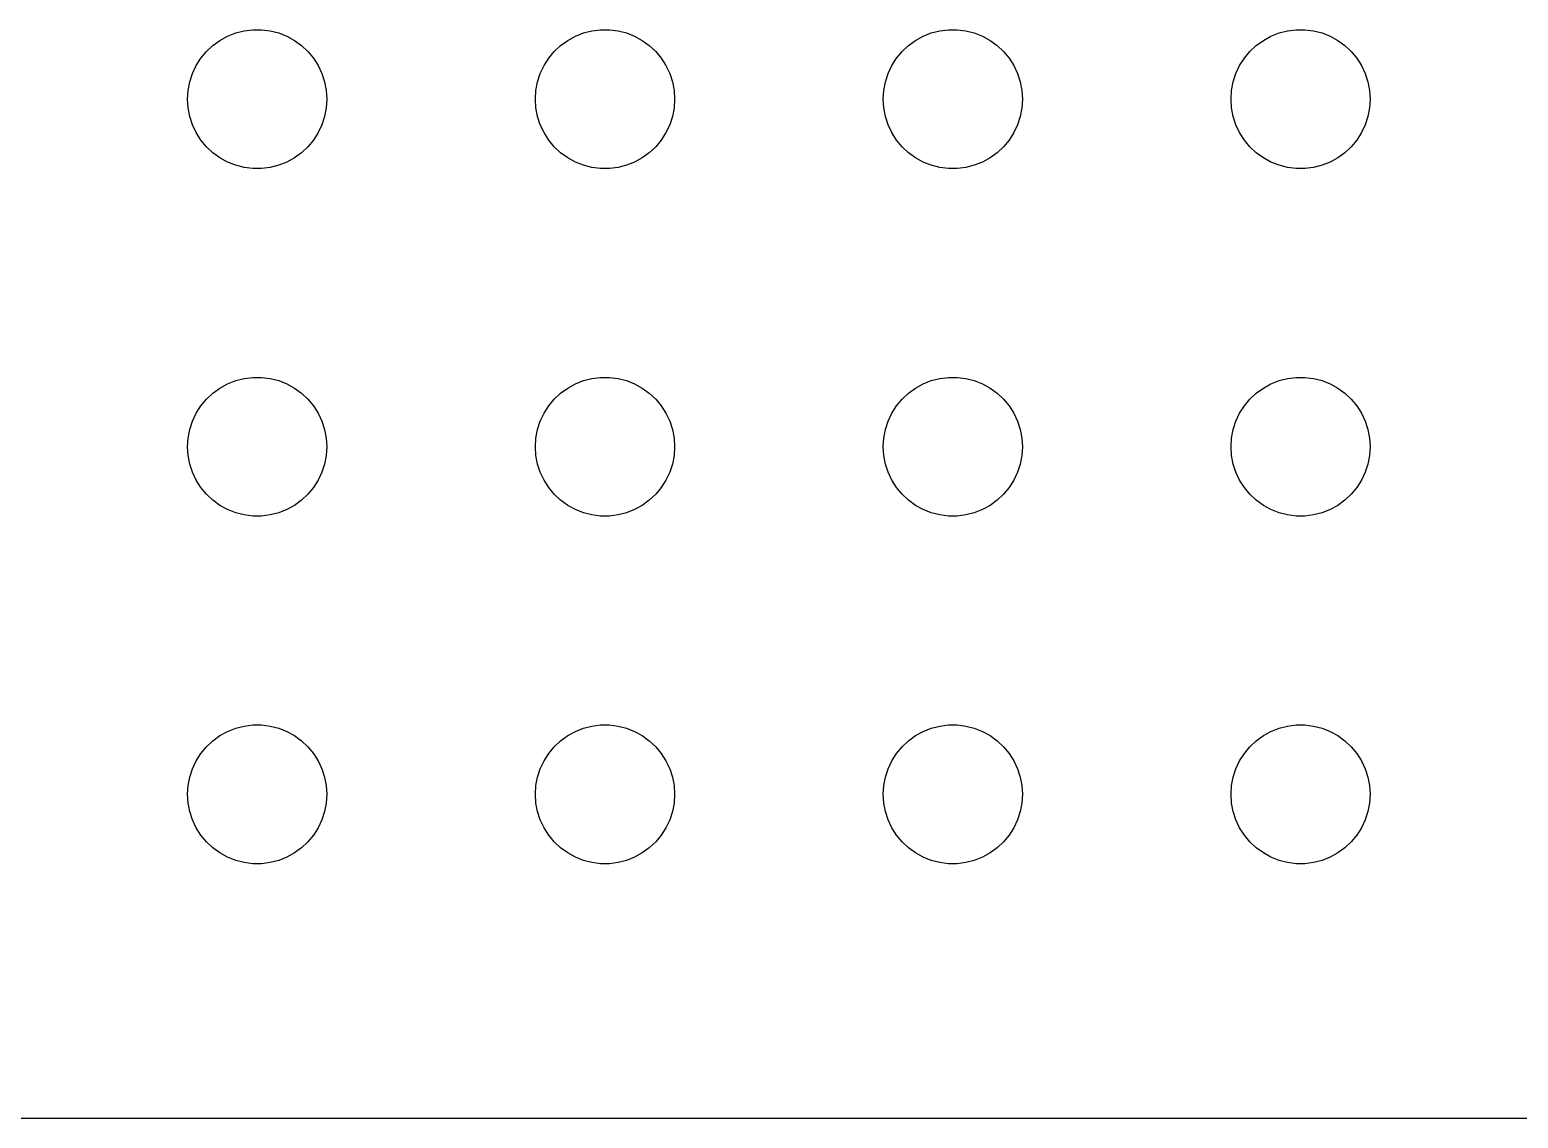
# Model space of a CAD drawing. Header units: metres. Extents: x -134 to 134, y 290 to 736.
# Drawn here: x -102.4 to -70.31, y 404.01 to 427.5 of the extents above; entities that cross this region are included whole.
import ezdxf

# ---------------------------------------------------------------- set-up
doc = ezdxf.new("R2010")
doc.units = ezdxf.units.M

msp = doc.modelspace()

# ---------------------------------------------------------------- linework, layer by layer
for p, q in [((-98.4561, 427.156), (-98.3037, 427.266)), ((-98.3037, 427.266), (-98.1387, 427.357)), ((-98.1387, 427.357), (-97.9635, 427.427)), ((-97.9635, 427.427), (-97.7811, 427.473)), ((-97.7811, 427.473), (-97.5942, 427.497)), ((-97.5942, 427.497), (-97.4058, 427.497)), ((-97.4058, 427.497), (-97.2189, 427.473)), ((-97.2189, 427.473), (-97.0365, 427.427)), ((-97.0365, 427.427), (-96.8613, 427.357)), ((-96.8613, 427.357), (-96.6963, 427.266)), ((-96.6963, 427.266), (-96.5439, 427.156)), ((-90.9561, 427.156), (-90.8037, 427.266)), ((-90.8037, 427.266), (-90.6387, 427.357)), ((-90.6387, 427.357), (-90.4635, 427.427)), ((-90.4635, 427.427), (-90.2811, 427.473)), ((-90.2811, 427.473), (-90.0942, 427.497)), ((-90.0942, 427.497), (-89.9058, 427.497)), ((-89.9058, 427.497), (-89.7189, 427.473)), ((-89.7189, 427.473), (-89.5365, 427.427)), ((-89.5365, 427.427), (-89.3613, 427.357)), ((-89.3613, 427.357), (-89.1963, 427.266)), ((-89.1963, 427.266), (-89.0439, 427.156)), ((-83.4561, 427.156), (-83.3037, 427.266)), ((-83.3037, 427.266), (-83.1387, 427.357)), ((-83.1387, 427.357), (-82.9635, 427.427)), ((-82.9635, 427.427), (-82.7811, 427.473)), ((-82.7811, 427.473), (-82.5942, 427.497)), ((-82.5942, 427.497), (-82.4058, 427.497)), ((-82.4058, 427.497), (-82.2189, 427.473)), ((-82.2189, 427.473), (-82.0365, 427.427)), ((-82.0365, 427.427), (-81.8613, 427.357)), ((-81.8613, 427.357), (-81.6963, 427.266)), ((-81.6963, 427.266), (-81.5439, 427.156)), ((-75.9561, 427.156), (-75.8037, 427.266)), ((-75.8037, 427.266), (-75.6387, 427.357)), ((-75.6387, 427.357), (-75.4635, 427.427)), ((-75.4635, 427.427), (-75.2811, 427.473)), ((-75.2811, 427.473), (-75.0942, 427.497)), ((-75.0942, 427.497), (-74.9058, 427.497)), ((-74.9058, 427.497), (-74.7189, 427.473)), ((-74.7189, 427.473), (-74.5365, 427.427)), ((-74.5365, 427.427), (-74.3613, 427.357)), ((-74.3613, 427.357), (-74.1963, 427.266)), ((-74.1963, 427.266), (-74.0439, 427.156)), ((-98.8145, 426.723), (-98.7135, 426.882)), ((-98.7135, 426.882), (-98.5934, 427.027)), ((-98.5934, 427.027), (-98.4561, 427.156)), ((-96.5439, 427.156), (-96.4065, 427.027)), ((-96.4065, 427.027), (-96.2865, 426.882)), ((-96.2865, 426.882), (-96.1855, 426.723)), ((-91.3145, 426.723), (-91.2135, 426.882)), ((-91.2135, 426.882), (-91.0934, 427.027)), ((-91.0934, 427.027), (-90.9561, 427.156)), ((-89.0439, 427.156), (-88.9065, 427.027)), ((-88.9065, 427.027), (-88.7865, 426.882)), ((-88.7865, 426.882), (-88.6855, 426.723)), ((-83.8145, 426.723), (-83.7135, 426.882)), ((-83.7135, 426.882), (-83.5934, 427.027)), ((-83.5934, 427.027), (-83.4561, 427.156)), ((-81.5439, 427.156), (-81.4065, 427.027)), ((-81.4065, 427.027), (-81.2865, 426.882)), ((-81.2865, 426.882), (-81.1855, 426.723)), ((-76.3145, 426.723), (-76.2135, 426.882)), ((-76.2135, 426.882), (-76.0934, 427.027)), ((-76.0934, 427.027), (-75.9561, 427.156)), ((-74.0439, 427.156), (-73.9065, 427.027)), ((-73.9065, 427.027), (-73.7865, 426.882)), ((-73.7865, 426.882), (-73.6855, 426.723)), ((-98.8947, 426.552), (-98.8145, 426.723)), ((-96.1855, 426.723), (-96.1053, 426.552)), ((-91.3947, 426.552), (-91.3145, 426.723)), ((-88.6855, 426.723), (-88.6053, 426.552)), ((-83.8947, 426.552), (-83.8145, 426.723)), ((-81.1855, 426.723), (-81.1053, 426.552)), ((-76.3947, 426.552), (-76.3145, 426.723)), ((-73.6855, 426.723), (-73.6053, 426.552)), ((-98.9882, 426.188), (-98.9529, 426.373)), ((-98.9529, 426.373), (-98.8947, 426.552)), ((-96.1053, 426.552), (-96.0471, 426.373)), ((-96.0471, 426.373), (-96.0118, 426.188)), ((-91.4882, 426.188), (-91.4529, 426.373)), ((-91.4529, 426.373), (-91.3947, 426.552)), ((-88.6053, 426.552), (-88.5471, 426.373)), ((-88.5471, 426.373), (-88.5118, 426.188)), ((-83.9882, 426.188), (-83.9529, 426.373)), ((-83.9529, 426.373), (-83.8947, 426.552)), ((-81.1053, 426.552), (-81.0471, 426.373)), ((-81.0471, 426.373), (-81.0118, 426.188)), ((-76.4882, 426.188), (-76.4529, 426.373)), ((-76.4529, 426.373), (-76.3947, 426.552)), ((-73.6053, 426.552), (-73.5471, 426.373)), ((-73.5471, 426.373), (-73.5118, 426.188)), ((-99, 426), (-98.9882, 426.188)), ((-98.9882, 425.812), (-99, 426)), ((-96.0118, 426.188), (-96, 426)), ((-96, 426), (-96.0118, 425.812)), ((-91.5, 426), (-91.4882, 426.188)), ((-91.4882, 425.812), (-91.5, 426)), ((-88.5118, 426.188), (-88.5, 426)), ((-88.5, 426), (-88.5118, 425.812)), ((-84, 426), (-83.9882, 426.188)), ((-83.9882, 425.812), (-84, 426)), ((-81.0118, 426.188), (-81, 426)), ((-81, 426), (-81.0118, 425.812)), ((-76.5, 426), (-76.4882, 426.188)), ((-76.4882, 425.812), (-76.5, 426)), ((-73.5118, 426.188), (-73.5, 426)), ((-73.5, 426), (-73.5118, 425.812)), ((-98.9529, 425.627), (-98.9882, 425.812)), ((-98.8947, 425.448), (-98.9529, 425.627)), ((-96.0471, 425.627), (-96.1053, 425.448)), ((-96.0118, 425.812), (-96.0471, 425.627)), ((-91.4529, 425.627), (-91.4882, 425.812)), ((-91.3947, 425.448), (-91.4529, 425.627)), ((-88.5471, 425.627), (-88.6053, 425.448)), ((-88.5118, 425.812), (-88.5471, 425.627)), ((-83.9529, 425.627), (-83.9882, 425.812)), ((-83.8947, 425.448), (-83.9529, 425.627)), ((-81.0471, 425.627), (-81.1053, 425.448)), ((-81.0118, 425.812), (-81.0471, 425.627)), ((-76.4529, 425.627), (-76.4882, 425.812)), ((-76.3947, 425.448), (-76.4529, 425.627)), ((-73.5471, 425.627), (-73.6053, 425.448)), ((-73.5118, 425.812), (-73.5471, 425.627)), ((-98.8145, 425.277), (-98.8947, 425.448)), ((-98.7135, 425.118), (-98.8145, 425.277)), ((-96.1855, 425.277), (-96.2865, 425.118)), ((-96.1053, 425.448), (-96.1855, 425.277)), ((-91.3145, 425.277), (-91.3947, 425.448)), ((-91.2135, 425.118), (-91.3145, 425.277)), ((-88.6855, 425.277), (-88.7865, 425.118)), ((-88.6053, 425.448), (-88.6855, 425.277)), ((-83.8145, 425.277), (-83.8947, 425.448)), ((-83.7135, 425.118), (-83.8145, 425.277)), ((-81.1855, 425.277), (-81.2865, 425.118)), ((-81.1053, 425.448), (-81.1855, 425.277)), ((-76.3145, 425.277), (-76.3947, 425.448)), ((-76.2135, 425.118), (-76.3145, 425.277)), ((-73.6855, 425.277), (-73.7865, 425.118)), ((-73.6053, 425.448), (-73.6855, 425.277)), ((-98.5934, 424.973), (-98.7135, 425.118)), ((-98.4561, 424.844), (-98.5934, 424.973)), ((-96.4065, 424.973), (-96.5439, 424.844)), ((-96.2865, 425.118), (-96.4065, 424.973)), ((-91.0934, 424.973), (-91.2135, 425.118)), ((-90.9561, 424.844), (-91.0934, 424.973)), ((-88.9065, 424.973), (-89.0439, 424.844)), ((-88.7865, 425.118), (-88.9065, 424.973)), ((-83.5934, 424.973), (-83.7135, 425.118)), ((-83.4561, 424.844), (-83.5934, 424.973)), ((-81.4065, 424.973), (-81.5439, 424.844)), ((-81.2865, 425.118), (-81.4065, 424.973)), ((-76.0934, 424.973), (-76.2135, 425.118)), ((-75.9561, 424.844), (-76.0934, 424.973)), ((-73.9065, 424.973), (-74.0439, 424.844)), ((-73.7865, 425.118), (-73.9065, 424.973)), ((-98.3037, 424.734), (-98.4561, 424.844)), ((-98.1387, 424.643), (-98.3037, 424.734)), ((-97.9635, 424.573), (-98.1387, 424.643)), ((-96.8613, 424.643), (-97.0365, 424.573)), ((-96.6963, 424.734), (-96.8613, 424.643)), ((-96.5439, 424.844), (-96.6963, 424.734)), ((-90.8037, 424.734), (-90.9561, 424.844)), ((-90.6387, 424.643), (-90.8037, 424.734)), ((-90.4635, 424.573), (-90.6387, 424.643)), ((-89.3613, 424.643), (-89.5365, 424.573)), ((-89.1963, 424.734), (-89.3613, 424.643)), ((-89.0439, 424.844), (-89.1963, 424.734)), ((-83.3037, 424.734), (-83.4561, 424.844)), ((-83.1387, 424.643), (-83.3037, 424.734)), ((-82.9635, 424.573), (-83.1387, 424.643)), ((-81.8613, 424.643), (-82.0365, 424.573)), ((-81.6963, 424.734), (-81.8613, 424.643)), ((-81.5439, 424.844), (-81.6963, 424.734)), ((-75.8037, 424.734), (-75.9561, 424.844)), ((-75.6387, 424.643), (-75.8037, 424.734)), ((-75.4635, 424.573), (-75.6387, 424.643)), ((-74.3613, 424.643), (-74.5365, 424.573)), ((-74.1963, 424.734), (-74.3613, 424.643)), ((-74.0439, 424.844), (-74.1963, 424.734)), ((-97.7811, 424.527), (-97.9635, 424.573)), ((-97.5942, 424.503), (-97.7811, 424.527)), ((-97.4058, 424.503), (-97.5942, 424.503)), ((-97.2189, 424.527), (-97.4058, 424.503)), ((-97.0365, 424.573), (-97.2189, 424.527)), ((-90.2811, 424.527), (-90.4635, 424.573)), ((-90.0942, 424.503), (-90.2811, 424.527)), ((-89.9058, 424.503), (-90.0942, 424.503)), ((-89.7189, 424.527), (-89.9058, 424.503)), ((-89.5365, 424.573), (-89.7189, 424.527)), ((-82.7811, 424.527), (-82.9635, 424.573)), ((-82.5942, 424.503), (-82.7811, 424.527)), ((-82.4058, 424.503), (-82.5942, 424.503)), ((-82.2189, 424.527), (-82.4058, 424.503)), ((-82.0365, 424.573), (-82.2189, 424.527)), ((-75.2811, 424.527), (-75.4635, 424.573)), ((-75.0942, 424.503), (-75.2811, 424.527)), ((-74.9058, 424.503), (-75.0942, 424.503)), ((-74.7189, 424.527), (-74.9058, 424.503)), ((-74.5365, 424.573), (-74.7189, 424.527)), ((-98.3037, 419.766), (-98.1387, 419.857)), ((-98.1387, 419.857), (-97.9635, 419.927)), ((-97.9635, 419.927), (-97.7811, 419.973)), ((-97.7811, 419.973), (-97.5942, 419.997)), ((-97.5942, 419.997), (-97.4058, 419.997)), ((-97.4058, 419.997), (-97.2189, 419.973)), ((-97.2189, 419.973), (-97.0365, 419.927)), ((-97.0365, 419.927), (-96.8613, 419.857)), ((-96.8613, 419.857), (-96.6963, 419.766)), ((-90.8037, 419.766), (-90.6387, 419.857)), ((-90.6387, 419.857), (-90.4635, 419.927)), ((-90.4635, 419.927), (-90.2811, 419.973)), ((-90.2811, 419.973), (-90.0942, 419.997)), ((-90.0942, 419.997), (-89.9058, 419.997)), ((-89.9058, 419.997), (-89.7189, 419.973)), ((-89.7189, 419.973), (-89.5365, 419.927)), ((-89.5365, 419.927), (-89.3613, 419.857)), ((-89.3613, 419.857), (-89.1963, 419.766)), ((-83.3037, 419.766), (-83.1387, 419.857)), ((-83.1387, 419.857), (-82.9635, 419.927)), ((-82.9635, 419.927), (-82.7811, 419.973)), ((-82.7811, 419.973), (-82.5942, 419.997)), ((-82.5942, 419.997), (-82.4058, 419.997)), ((-82.4058, 419.997), (-82.2189, 419.973)), ((-82.2189, 419.973), (-82.0365, 419.927)), ((-82.0365, 419.927), (-81.8613, 419.857)), ((-81.8613, 419.857), (-81.6963, 419.766)), ((-75.8037, 419.766), (-75.6387, 419.857)), ((-75.6387, 419.857), (-75.4635, 419.927)), ((-75.4635, 419.927), (-75.2811, 419.973)), ((-75.2811, 419.973), (-75.0942, 419.997)), ((-75.0942, 419.997), (-74.9058, 419.997)), ((-74.9058, 419.997), (-74.7189, 419.973)), ((-74.7189, 419.973), (-74.5365, 419.927)), ((-74.5365, 419.927), (-74.3613, 419.857)), ((-74.3613, 419.857), (-74.1963, 419.766)), ((-98.7135, 419.382), (-98.5934, 419.527)), ((-98.5934, 419.527), (-98.4561, 419.656)), ((-98.4561, 419.656), (-98.3037, 419.766)), ((-96.6963, 419.766), (-96.5439, 419.656)), ((-96.5439, 419.656), (-96.4065, 419.527)), ((-96.4065, 419.527), (-96.2865, 419.382)), ((-91.2135, 419.382), (-91.0934, 419.527)), ((-91.0934, 419.527), (-90.9561, 419.656)), ((-90.9561, 419.656), (-90.8037, 419.766)), ((-89.1963, 419.766), (-89.0439, 419.656)), ((-89.0439, 419.656), (-88.9065, 419.527)), ((-88.9065, 419.527), (-88.7865, 419.382)), ((-83.7135, 419.382), (-83.5934, 419.527)), ((-83.5934, 419.527), (-83.4561, 419.656)), ((-83.4561, 419.656), (-83.3037, 419.766)), ((-81.6963, 419.766), (-81.5439, 419.656)), ((-81.5439, 419.656), (-81.4065, 419.527)), ((-81.4065, 419.527), (-81.2865, 419.382)), ((-76.2135, 419.382), (-76.0934, 419.527)), ((-76.0934, 419.527), (-75.9561, 419.656)), ((-75.9561, 419.656), (-75.8037, 419.766)), ((-74.1963, 419.766), (-74.0439, 419.656)), ((-74.0439, 419.656), (-73.9065, 419.527)), ((-73.9065, 419.527), (-73.7865, 419.382)), ((-98.8947, 419.052), (-98.8145, 419.223)), ((-98.8145, 419.223), (-98.7135, 419.382)), ((-96.2865, 419.382), (-96.1855, 419.223)), ((-96.1855, 419.223), (-96.1053, 419.052)), ((-91.3947, 419.052), (-91.3145, 419.223)), ((-91.3145, 419.223), (-91.2135, 419.382)), ((-88.7865, 419.382), (-88.6855, 419.223)), ((-88.6855, 419.223), (-88.6053, 419.052)), ((-83.8947, 419.052), (-83.8145, 419.223)), ((-83.8145, 419.223), (-83.7135, 419.382)), ((-81.2865, 419.382), (-81.1855, 419.223)), ((-81.1855, 419.223), (-81.1053, 419.052)), ((-76.3947, 419.052), (-76.3145, 419.223)), ((-76.3145, 419.223), (-76.2135, 419.382)), ((-73.7865, 419.382), (-73.6855, 419.223)), ((-73.6855, 419.223), (-73.6053, 419.052)), ((-98.9882, 418.688), (-98.9529, 418.873)), ((-98.9529, 418.873), (-98.8947, 419.052)), ((-96.1053, 419.052), (-96.0471, 418.873)), ((-96.0471, 418.873), (-96.0118, 418.688)), ((-91.4882, 418.688), (-91.4529, 418.873)), ((-91.4529, 418.873), (-91.3947, 419.052)), ((-88.6053, 419.052), (-88.5471, 418.873)), ((-88.5471, 418.873), (-88.5118, 418.688)), ((-83.9882, 418.688), (-83.9529, 418.873)), ((-83.9529, 418.873), (-83.8947, 419.052)), ((-81.1053, 419.052), (-81.0471, 418.873)), ((-81.0471, 418.873), (-81.0118, 418.688)), ((-76.4882, 418.688), (-76.4529, 418.873)), ((-76.4529, 418.873), (-76.3947, 419.052)), ((-73.6053, 419.052), (-73.5471, 418.873)), ((-73.5471, 418.873), (-73.5118, 418.688)), ((-99, 418.5), (-98.9882, 418.688)), ((-96.0118, 418.688), (-96, 418.5)), ((-91.5, 418.5), (-91.4882, 418.688)), ((-88.5118, 418.688), (-88.5, 418.5)), ((-84, 418.5), (-83.9882, 418.688)), ((-81.0118, 418.688), (-81, 418.5)), ((-76.5, 418.5), (-76.4882, 418.688)), ((-73.5118, 418.688), (-73.5, 418.5)), ((-98.9882, 418.312), (-99, 418.5)), ((-98.9529, 418.127), (-98.9882, 418.312)), ((-96.0118, 418.312), (-96.0471, 418.127)), ((-96, 418.5), (-96.0118, 418.312)), ((-91.4882, 418.312), (-91.5, 418.5)), ((-91.4529, 418.127), (-91.4882, 418.312)), ((-88.5118, 418.312), (-88.5471, 418.127)), ((-88.5, 418.5), (-88.5118, 418.312)), ((-83.9882, 418.312), (-84, 418.5)), ((-83.9529, 418.127), (-83.9882, 418.312)), ((-81.0118, 418.312), (-81.0471, 418.127)), ((-81, 418.5), (-81.0118, 418.312)), ((-76.4882, 418.312), (-76.5, 418.5)), ((-76.4529, 418.127), (-76.4882, 418.312)), ((-73.5118, 418.312), (-73.5471, 418.127)), ((-73.5, 418.5), (-73.5118, 418.312)), ((-98.8947, 417.948), (-98.9529, 418.127)), ((-98.8145, 417.777), (-98.8947, 417.948)), ((-96.1053, 417.948), (-96.1855, 417.777)), ((-96.0471, 418.127), (-96.1053, 417.948)), ((-91.3947, 417.948), (-91.4529, 418.127)), ((-91.3145, 417.777), (-91.3947, 417.948)), ((-88.6053, 417.948), (-88.6855, 417.777)), ((-88.5471, 418.127), (-88.6053, 417.948)), ((-83.8947, 417.948), (-83.9529, 418.127)), ((-83.8145, 417.777), (-83.8947, 417.948)), ((-81.1053, 417.948), (-81.1855, 417.777)), ((-81.0471, 418.127), (-81.1053, 417.948)), ((-76.3947, 417.948), (-76.4529, 418.127)), ((-76.3145, 417.777), (-76.3947, 417.948)), ((-73.6053, 417.948), (-73.6855, 417.777)), ((-73.5471, 418.127), (-73.6053, 417.948)), ((-98.7135, 417.618), (-98.8145, 417.777)), ((-98.5934, 417.473), (-98.7135, 417.618)), ((-96.2865, 417.618), (-96.4065, 417.473)), ((-96.1855, 417.777), (-96.2865, 417.618)), ((-91.2135, 417.618), (-91.3145, 417.777)), ((-91.0934, 417.473), (-91.2135, 417.618)), ((-88.7865, 417.618), (-88.9065, 417.473)), ((-88.6855, 417.777), (-88.7865, 417.618)), ((-83.7135, 417.618), (-83.8145, 417.777)), ((-83.5934, 417.473), (-83.7135, 417.618)), ((-81.2865, 417.618), (-81.4065, 417.473)), ((-81.1855, 417.777), (-81.2865, 417.618)), ((-76.2135, 417.618), (-76.3145, 417.777)), ((-76.0934, 417.473), (-76.2135, 417.618)), ((-73.7865, 417.618), (-73.9065, 417.473)), ((-73.6855, 417.777), (-73.7865, 417.618)), ((-98.4561, 417.344), (-98.5934, 417.473)), ((-98.3037, 417.234), (-98.4561, 417.344)), ((-96.5439, 417.344), (-96.6963, 417.234)), ((-96.4065, 417.473), (-96.5439, 417.344)), ((-90.9561, 417.344), (-91.0934, 417.473)), ((-90.8037, 417.234), (-90.9561, 417.344)), ((-89.0439, 417.344), (-89.1963, 417.234)), ((-88.9065, 417.473), (-89.0439, 417.344)), ((-83.4561, 417.344), (-83.5934, 417.473)), ((-83.3037, 417.234), (-83.4561, 417.344)), ((-81.5439, 417.344), (-81.6963, 417.234)), ((-81.4065, 417.473), (-81.5439, 417.344)), ((-75.9561, 417.344), (-76.0934, 417.473)), ((-75.8037, 417.234), (-75.9561, 417.344)), ((-74.0439, 417.344), (-74.1963, 417.234)), ((-73.9065, 417.473), (-74.0439, 417.344)), ((-98.1387, 417.143), (-98.3037, 417.234)), ((-97.9635, 417.073), (-98.1387, 417.143)), ((-97.7811, 417.027), (-97.9635, 417.073)), ((-97.5942, 417.003), (-97.7811, 417.027)), ((-97.4058, 417.003), (-97.5942, 417.003)), ((-97.2189, 417.027), (-97.4058, 417.003)), ((-97.0365, 417.073), (-97.2189, 417.027)), ((-96.8613, 417.143), (-97.0365, 417.073)), ((-96.6963, 417.234), (-96.8613, 417.143)), ((-90.6387, 417.143), (-90.8037, 417.234)), ((-90.4635, 417.073), (-90.6387, 417.143)), ((-90.2811, 417.027), (-90.4635, 417.073)), ((-90.0942, 417.003), (-90.2811, 417.027)), ((-89.9058, 417.003), (-90.0942, 417.003)), ((-89.7189, 417.027), (-89.9058, 417.003)), ((-89.5365, 417.073), (-89.7189, 417.027)), ((-89.3613, 417.143), (-89.5365, 417.073)), ((-89.1963, 417.234), (-89.3613, 417.143)), ((-83.1387, 417.143), (-83.3037, 417.234)), ((-82.9635, 417.073), (-83.1387, 417.143)), ((-82.7811, 417.027), (-82.9635, 417.073)), ((-82.5942, 417.003), (-82.7811, 417.027)), ((-82.4058, 417.003), (-82.5942, 417.003)), ((-82.2189, 417.027), (-82.4058, 417.003)), ((-82.0365, 417.073), (-82.2189, 417.027)), ((-81.8613, 417.143), (-82.0365, 417.073)), ((-81.6963, 417.234), (-81.8613, 417.143)), ((-75.6387, 417.143), (-75.8037, 417.234)), ((-75.4635, 417.073), (-75.6387, 417.143)), ((-75.2811, 417.027), (-75.4635, 417.073)), ((-75.0942, 417.003), (-75.2811, 417.027)), ((-74.9058, 417.003), (-75.0942, 417.003)), ((-74.7189, 417.027), (-74.9058, 417.003)), ((-74.5365, 417.073), (-74.7189, 417.027)), ((-74.3613, 417.143), (-74.5365, 417.073)), ((-74.1963, 417.234), (-74.3613, 417.143)), ((-97.9635, 412.427), (-97.7811, 412.473)), ((-97.7811, 412.473), (-97.5942, 412.497)), ((-97.5942, 412.497), (-97.4058, 412.497)), ((-97.4058, 412.497), (-97.2189, 412.473)), ((-97.2189, 412.473), (-97.0365, 412.427)), ((-90.4635, 412.427), (-90.2811, 412.473)), ((-90.2811, 412.473), (-90.0942, 412.497)), ((-90.0942, 412.497), (-89.9058, 412.497)), ((-89.9058, 412.497), (-89.7189, 412.473)), ((-89.7189, 412.473), (-89.5365, 412.427)), ((-82.9635, 412.427), (-82.7811, 412.473)), ((-82.7811, 412.473), (-82.5942, 412.497)), ((-82.5942, 412.497), (-82.4058, 412.497)), ((-82.4058, 412.497), (-82.2189, 412.473)), ((-82.2189, 412.473), (-82.0365, 412.427)), ((-75.4635, 412.427), (-75.2811, 412.473)), ((-75.2811, 412.473), (-75.0942, 412.497)), ((-75.0942, 412.497), (-74.9058, 412.497)), ((-74.9058, 412.497), (-74.7189, 412.473)), ((-74.7189, 412.473), (-74.5365, 412.427)), ((-98.5934, 412.027), (-98.4561, 412.156)), ((-98.4561, 412.156), (-98.3037, 412.266)), ((-98.3037, 412.266), (-98.1387, 412.357)), ((-98.1387, 412.357), (-97.9635, 412.427)), ((-97.0365, 412.427), (-96.8613, 412.357)), ((-96.8613, 412.357), (-96.6963, 412.266)), ((-96.6963, 412.266), (-96.5439, 412.156)), ((-96.5439, 412.156), (-96.4065, 412.027)), ((-91.0934, 412.027), (-90.9561, 412.156)), ((-90.9561, 412.156), (-90.8037, 412.266)), ((-90.8037, 412.266), (-90.6387, 412.357)), ((-90.6387, 412.357), (-90.4635, 412.427)), ((-89.5365, 412.427), (-89.3613, 412.357)), ((-89.3613, 412.357), (-89.1963, 412.266)), ((-89.1963, 412.266), (-89.0439, 412.156)), ((-89.0439, 412.156), (-88.9065, 412.027)), ((-83.5934, 412.027), (-83.4561, 412.156)), ((-83.4561, 412.156), (-83.3037, 412.266)), ((-83.3037, 412.266), (-83.1387, 412.357)), ((-83.1387, 412.357), (-82.9635, 412.427)), ((-82.0365, 412.427), (-81.8613, 412.357)), ((-81.8613, 412.357), (-81.6963, 412.266)), ((-81.6963, 412.266), (-81.5439, 412.156)), ((-81.5439, 412.156), (-81.4065, 412.027)), ((-76.0934, 412.027), (-75.9561, 412.156)), ((-75.9561, 412.156), (-75.8037, 412.266)), ((-75.8037, 412.266), (-75.6387, 412.357)), ((-75.6387, 412.357), (-75.4635, 412.427)), ((-74.5365, 412.427), (-74.3613, 412.357)), ((-74.3613, 412.357), (-74.1963, 412.266)), ((-74.1963, 412.266), (-74.0439, 412.156)), ((-74.0439, 412.156), (-73.9065, 412.027)), ((-98.8145, 411.723), (-98.7135, 411.882)), ((-98.7135, 411.882), (-98.5934, 412.027)), ((-96.4065, 412.027), (-96.2865, 411.882)), ((-96.2865, 411.882), (-96.1855, 411.723)), ((-91.3145, 411.723), (-91.2135, 411.882)), ((-91.2135, 411.882), (-91.0934, 412.027)), ((-88.9065, 412.027), (-88.7865, 411.882)), ((-88.7865, 411.882), (-88.6855, 411.723)), ((-83.8145, 411.723), (-83.7135, 411.882)), ((-83.7135, 411.882), (-83.5934, 412.027)), ((-81.4065, 412.027), (-81.2865, 411.882)), ((-81.2865, 411.882), (-81.1855, 411.723)), ((-76.3145, 411.723), (-76.2135, 411.882)), ((-76.2135, 411.882), (-76.0934, 412.027)), ((-73.9065, 412.027), (-73.7865, 411.882)), ((-73.7865, 411.882), (-73.6855, 411.723)), ((-98.9529, 411.373), (-98.8947, 411.552)), ((-98.8947, 411.552), (-98.8145, 411.723)), ((-96.1855, 411.723), (-96.1053, 411.552)), ((-96.1053, 411.552), (-96.0471, 411.373)), ((-91.4529, 411.373), (-91.3947, 411.552)), ((-91.3947, 411.552), (-91.3145, 411.723)), ((-88.6855, 411.723), (-88.6053, 411.552)), ((-88.6053, 411.552), (-88.5471, 411.373)), ((-83.9529, 411.373), (-83.8947, 411.552)), ((-83.8947, 411.552), (-83.8145, 411.723)), ((-81.1855, 411.723), (-81.1053, 411.552)), ((-81.1053, 411.552), (-81.0471, 411.373)), ((-76.4529, 411.373), (-76.3947, 411.552)), ((-76.3947, 411.552), (-76.3145, 411.723)), ((-73.6855, 411.723), (-73.6053, 411.552)), ((-73.6053, 411.552), (-73.5471, 411.373)), ((-99, 411), (-98.9882, 411.188)), ((-98.9882, 411.188), (-98.9529, 411.373)), ((-96.0471, 411.373), (-96.0118, 411.188)), ((-96.0118, 411.188), (-96, 411)), ((-91.5, 411), (-91.4882, 411.188)), ((-91.4882, 411.188), (-91.4529, 411.373)), ((-88.5471, 411.373), (-88.5118, 411.188)), ((-88.5118, 411.188), (-88.5, 411)), ((-84, 411), (-83.9882, 411.188)), ((-83.9882, 411.188), (-83.9529, 411.373)), ((-81.0471, 411.373), (-81.0118, 411.188)), ((-81.0118, 411.188), (-81, 411)), ((-76.5, 411), (-76.4882, 411.188)), ((-76.4882, 411.188), (-76.4529, 411.373)), ((-73.5471, 411.373), (-73.5118, 411.188)), ((-73.5118, 411.188), (-73.5, 411)), ((-98.9882, 410.812), (-99, 411)), ((-96, 411), (-96.0118, 410.812)), ((-91.4882, 410.812), (-91.5, 411)), ((-88.5, 411), (-88.5118, 410.812)), ((-83.9882, 410.812), (-84, 411)), ((-81, 411), (-81.0118, 410.812)), ((-76.4882, 410.812), (-76.5, 411)), ((-73.5, 411), (-73.5118, 410.812)), ((-98.9529, 410.627), (-98.9882, 410.812)), ((-98.8947, 410.448), (-98.9529, 410.627)), ((-96.0471, 410.627), (-96.1053, 410.448)), ((-96.0118, 410.812), (-96.0471, 410.627)), ((-91.4529, 410.627), (-91.4882, 410.812)), ((-91.3947, 410.448), (-91.4529, 410.627)), ((-88.5471, 410.627), (-88.6053, 410.448)), ((-88.5118, 410.812), (-88.5471, 410.627)), ((-83.9529, 410.627), (-83.9882, 410.812)), ((-83.8947, 410.448), (-83.9529, 410.627)), ((-81.0471, 410.627), (-81.1053, 410.448)), ((-81.0118, 410.812), (-81.0471, 410.627)), ((-76.4529, 410.627), (-76.4882, 410.812)), ((-76.3947, 410.448), (-76.4529, 410.627)), ((-73.5471, 410.627), (-73.6053, 410.448)), ((-73.5118, 410.812), (-73.5471, 410.627)), ((-98.8145, 410.277), (-98.8947, 410.448)), ((-98.7135, 410.118), (-98.8145, 410.277)), ((-96.1855, 410.277), (-96.2865, 410.118)), ((-96.1053, 410.448), (-96.1855, 410.277)), ((-91.3145, 410.277), (-91.3947, 410.448)), ((-91.2135, 410.118), (-91.3145, 410.277)), ((-88.6855, 410.277), (-88.7865, 410.118)), ((-88.6053, 410.448), (-88.6855, 410.277)), ((-83.8145, 410.277), (-83.8947, 410.448)), ((-83.7135, 410.118), (-83.8145, 410.277)), ((-81.1855, 410.277), (-81.2865, 410.118)), ((-81.1053, 410.448), (-81.1855, 410.277)), ((-76.3145, 410.277), (-76.3947, 410.448)), ((-76.2135, 410.118), (-76.3145, 410.277)), ((-73.6855, 410.277), (-73.7865, 410.118)), ((-73.6053, 410.448), (-73.6855, 410.277)), ((-98.5934, 409.973), (-98.7135, 410.118)), ((-98.4561, 409.844), (-98.5934, 409.973)), ((-96.4065, 409.973), (-96.5439, 409.844)), ((-96.2865, 410.118), (-96.4065, 409.973)), ((-91.0934, 409.973), (-91.2135, 410.118)), ((-90.9561, 409.844), (-91.0934, 409.973)), ((-88.9065, 409.973), (-89.0439, 409.844)), ((-88.7865, 410.118), (-88.9065, 409.973)), ((-83.5934, 409.973), (-83.7135, 410.118)), ((-83.4561, 409.844), (-83.5934, 409.973)), ((-81.4065, 409.973), (-81.5439, 409.844)), ((-81.2865, 410.118), (-81.4065, 409.973)), ((-76.0934, 409.973), (-76.2135, 410.118)), ((-75.9561, 409.844), (-76.0934, 409.973)), ((-73.9065, 409.973), (-74.0439, 409.844)), ((-73.7865, 410.118), (-73.9065, 409.973)), ((-98.3037, 409.734), (-98.4561, 409.844)), ((-98.1387, 409.643), (-98.3037, 409.734)), ((-97.9635, 409.573), (-98.1387, 409.643)), ((-97.7811, 409.527), (-97.9635, 409.573)), ((-97.0365, 409.573), (-97.2189, 409.527)), ((-96.8613, 409.643), (-97.0365, 409.573)), ((-96.6963, 409.734), (-96.8613, 409.643)), ((-96.5439, 409.844), (-96.6963, 409.734)), ((-90.8037, 409.734), (-90.9561, 409.844)), ((-90.6387, 409.643), (-90.8037, 409.734)), ((-90.4635, 409.573), (-90.6387, 409.643)), ((-90.2811, 409.527), (-90.4635, 409.573)), ((-89.5365, 409.573), (-89.7189, 409.527)), ((-89.3613, 409.643), (-89.5365, 409.573)), ((-89.1963, 409.734), (-89.3613, 409.643)), ((-89.0439, 409.844), (-89.1963, 409.734)), ((-83.3037, 409.734), (-83.4561, 409.844)), ((-83.1387, 409.643), (-83.3037, 409.734)), ((-82.9635, 409.573), (-83.1387, 409.643)), ((-82.7811, 409.527), (-82.9635, 409.573)), ((-82.0365, 409.573), (-82.2189, 409.527)), ((-81.8613, 409.643), (-82.0365, 409.573)), ((-81.6963, 409.734), (-81.8613, 409.643)), ((-81.5439, 409.844), (-81.6963, 409.734)), ((-75.8037, 409.734), (-75.9561, 409.844)), ((-75.6387, 409.643), (-75.8037, 409.734)), ((-75.4635, 409.573), (-75.6387, 409.643)), ((-75.2811, 409.527), (-75.4635, 409.573)), ((-74.5365, 409.573), (-74.7189, 409.527)), ((-74.3613, 409.643), (-74.5365, 409.573)), ((-74.1963, 409.734), (-74.3613, 409.643)), ((-74.0439, 409.844), (-74.1963, 409.734)), ((-97.5942, 409.503), (-97.7811, 409.527)), ((-97.4058, 409.503), (-97.5942, 409.503)), ((-97.2189, 409.527), (-97.4058, 409.503)), ((-90.0942, 409.503), (-90.2811, 409.527)), ((-89.9058, 409.503), (-90.0942, 409.503)), ((-89.7189, 409.527), (-89.9058, 409.503)), ((-82.5942, 409.503), (-82.7811, 409.527)), ((-82.4058, 409.503), (-82.5942, 409.503)), ((-82.2189, 409.527), (-82.4058, 409.503)), ((-75.0942, 409.503), (-75.2811, 409.527)), ((-74.9058, 409.503), (-75.0942, 409.503)), ((-74.7189, 409.527), (-74.9058, 409.503)), ((-129.814, 404.01), (129.814, 404.01))]:
    msp.add_line(p, q)

doc.saveas('drawing.dxf')
